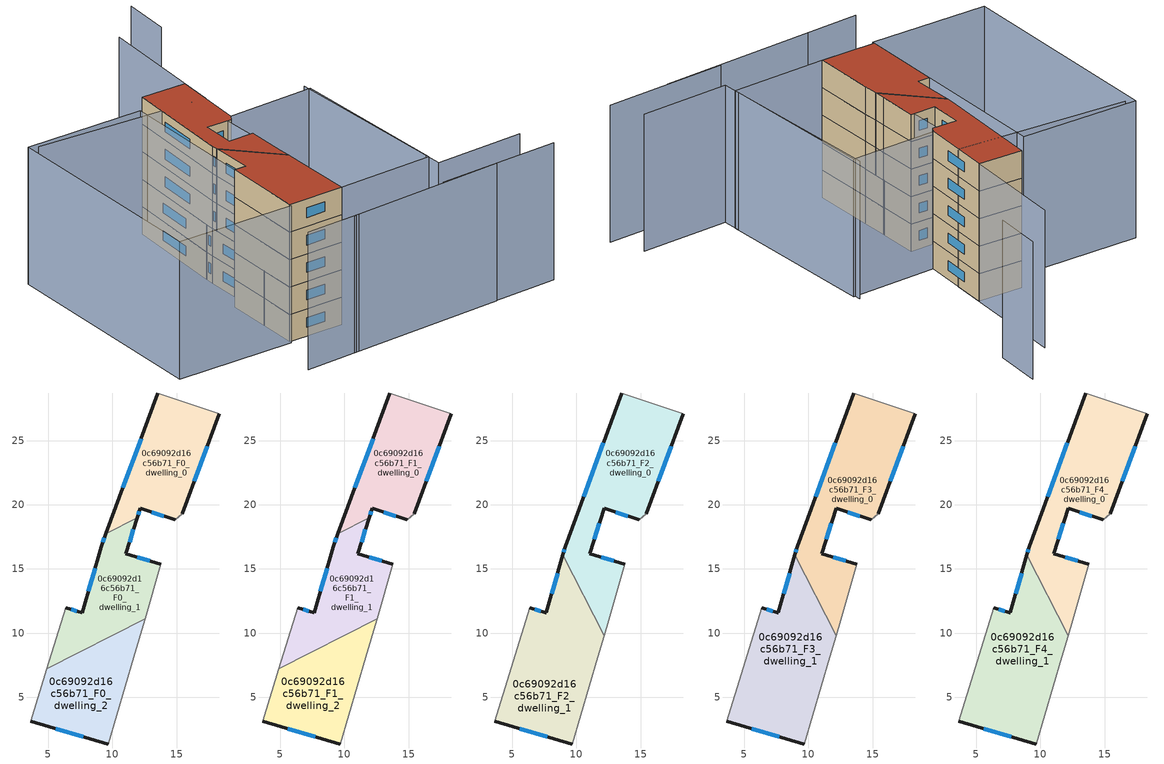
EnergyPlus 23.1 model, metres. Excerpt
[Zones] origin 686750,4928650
0c69092d16c56b71_F0_dwelling_0
 floor ground (EU_floor_Construction): 18.35,27.11 15.45,19.28 14.9,18.83 12.16,19.71 11.93,18.99 9.5,17.75 13.55,28.71 z0
 wall outside (EU_wall_Construction): 13.55,28.71 9.5,17.75 / 15.45,19.28 18.35,27.11 / 11.93,18.99 12.16,19.71 14.9,18.83 z0:3
 wall adiabatic (EU_wall_Construction): 18.35,27.11 13.55,28.71 / 14.9,18.83 15.45,19.28 z0:3
 wall to 0c69092d16c56b71_F0_dwelling_1 (EU_wall_Construction): 9.5,17.75 11.93,18.98 z0:3
 window (EU_Window_Construction): 12.23,25.15 10.82,21.32 / 16.39,21.83 17.41,24.57 / 13.05,19.43 14.01,19.12 / 12,19.22 12.08,19.48 z0.98:2.02
0c69092d16c56b71_F0_dwelling_1
 floor ground (EU_floor_Construction): 11.93,18.99 11.05,16.18 13.79,15.37 12.55,11.11 4.89,7.22 6.36,11.97 7.66,11.57 9.13,16.74 9.5,17.75 z0
 wall outside (EU_wall_Construction): 9.5,17.75 9.13,16.74 7.66,11.57 6.36,11.97 / 13.79,15.37 11.05,16.18 11.93,18.99 z0:3
 wall adiabatic (EU_wall_Construction): 6.36,11.97 4.89,7.22 / 12.55,11.11 13.79,15.37 z0:3
 wall to 0c69092d16c56b71_F0_dwelling_2 (EU_wall_Construction): 4.89,7.22 12.55,11.11 z0:3
 window (EU_Window_Construction): 7.24,11.7 6.78,11.84 / 8.65,15.06 8.14,13.25 / 9.38,17.42 9.25,17.07 / 11.34,17.09 11.64,18.07 / 12.9,15.64 11.94,15.92 z0.98:2.02
0c69092d16c56b71_F0_dwelling_2
 floor ground (EU_floor_Construction): 12.55,11.11 12.52,11.01 11.67,8.13 9.69,1.35 3.62,3.11 4.89,7.22 z0
 wall outside (EU_wall_Construction): 3.62,3.11 9.69,1.35 z0:3
 wall adiabatic (EU_wall_Construction): 4.89,7.22 3.62,3.11 / 9.69,1.35 11.67,8.13 12.52,11.01 12.55,11.11 z0:3
 window (EU_Window_Construction): 5.59,2.54 7.71,1.92 z0.98:2.02
0c69092d16c56b71_F1_dwelling_0
 floor to 0c69092d16c56b71_F0_dwelling_0 (EU_floor_Construction): 18.35,27.11 15.45,19.28 14.9,18.83 12.16,19.71 11.93,18.99 9.5,17.75 13.55,28.71 z3
 wall outside (EU_wall_Construction): 13.55,28.71 9.5,17.75 / 15.45,19.28 18.35,27.11 / 11.93,18.99 12.16,19.71 14.9,18.83 z3:6
 wall adiabatic (EU_wall_Construction): 18.35,27.11 13.55,28.71 / 14.9,18.83 15.45,19.28 z3:6
 wall to 0c69092d16c56b71_F1_dwelling_1 (EU_wall_Construction): 9.5,17.75 11.93,18.98 z3:6
 window (EU_Window_Construction): 12.23,25.15 10.82,21.32 / 16.39,21.83 17.41,24.57 / 13.05,19.43 14.01,19.12 / 12,19.22 12.08,19.48 z3.98:5.02
0c69092d16c56b71_F1_dwelling_1
 floor to 0c69092d16c56b71_F0_dwelling_1 (EU_floor_Construction): 11.93,18.99 11.05,16.18 13.79,15.37 12.55,11.11 4.89,7.22 6.36,11.97 7.66,11.57 9.13,16.74 9.5,17.75 z3
 wall outside (EU_wall_Construction): 9.5,17.75 9.13,16.74 7.66,11.57 6.36,11.97 / 13.79,15.37 11.05,16.18 11.93,18.99 z3:6
 wall adiabatic (EU_wall_Construction): 6.36,11.97 4.89,7.22 / 12.55,11.11 13.79,15.37 z3:6
 wall to 0c69092d16c56b71_F1_dwelling_2 (EU_wall_Construction): 4.89,7.22 12.55,11.11 z3:6
 window (EU_Window_Construction): 7.24,11.7 6.78,11.84 / 8.65,15.06 8.14,13.25 / 9.38,17.42 9.25,17.07 / 11.34,17.09 11.64,18.07 / 12.9,15.64 11.94,15.92 z3.98:5.02
0c69092d16c56b71_F1_dwelling_2
 floor to 0c69092d16c56b71_F0_dwelling_2 (EU_floor_Construction): 12.55,11.11 12.52,11.01 11.67,8.13 9.69,1.35 3.62,3.11 4.89,7.22 z3
 wall outside (EU_wall_Construction): 3.62,3.11 9.69,1.35 z3:6
 wall adiabatic (EU_wall_Construction): 4.89,7.22 3.62,3.11 / 9.69,1.35 11.67,8.13 12.52,11.01 12.55,11.11 z3:6
 window (EU_Window_Construction): 5.59,2.54 7.71,1.92 z3.98:5.02
0c69092d16c56b71_F2_dwelling_0
 floor to 0c69092d16c56b71_F1_dwelling_0 (EU_floor_Construction): 18.35,27.11 15.45,19.28 14.9,18.83 12.16,19.71 11.93,18.99 9.5,17.75 13.55,28.71 z6
 floor to 0c69092d16c56b71_F1_dwelling_1 (EU_floor_Construction): 11.93,18.99 11.05,16.18 13.79,15.37 12.55,11.11 11.71,10.68 8.95,16.11 9.13,16.74 9.5,17.75 z6
 floor to 0c69092d16c56b71_F1_dwelling_2 (EU_floor_Construction): 12.55,11.11 12.52,11.01 12.16,9.79 11.71,10.68 z6
 wall outside (EU_wall_Construction): 15.45,19.28 18.35,27.11 / 13.79,15.37 11.05,16.18 12.16,19.71 14.9,18.83 / 13.55,28.71 9.13,16.74 8.95,16.11 z6:9
 wall adiabatic (EU_wall_Construction): 18.35,27.11 13.55,28.71 / 14.9,18.83 15.45,19.28 / 12.16,9.79 12.52,11.01 13.79,15.37 z6:9
 wall to 0c69092d16c56b71_F2_dwelling_1 (EU_wall_Construction): 8.95,16.11 12.16,9.79 z6:9
 window (EU_Window_Construction): 16.39,21.83 17.41,24.57 / 13.05,19.43 14.01,19.12 / 11.41,17.33 11.8,18.56 / 12.9,15.64 11.94,15.92 / 9.07,16.54 9.01,16.32 / 12.11,24.82 10.57,20.63 z6.98:8.02
0c69092d16c56b71_F2_dwelling_1
 floor to 0c69092d16c56b71_F1_dwelling_1 (EU_floor_Construction): 8.95,16.11 11.71,10.68 4.89,7.22 6.36,11.97 7.62,11.58 7.66,11.57 7.67,11.61 z6
 floor to 0c69092d16c56b71_F1_dwelling_2 (EU_floor_Construction): 11.71,10.68 12.16,9.79 11.67,8.13 9.69,1.35 3.62,3.11 4.89,7.22 z6
 wall outside (EU_wall_Construction): 3.62,3.11 9.69,1.35 / 8.95,16.11 7.67,11.61 7.66,11.57 7.62,11.58 6.36,11.97 z6:9
 wall adiabatic (EU_wall_Construction): 9.69,1.35 11.67,8.13 12.16,9.79 / 6.36,11.97 3.62,3.11 z6:9
 window (EU_Window_Construction): 5.59,2.54 7.71,1.92 / 7.21,11.71 6.77,11.85 / 8.53,14.65 8.09,13.08 z6.98:8.02
0c69092d16c56b71_F3_dwelling_0
 floor to 0c69092d16c56b71_F2_dwelling_0 (EU_floor_Construction): 18.35,27.11 15.45,19.28 14.9,18.83 12.16,19.71 11.05,16.18 13.79,15.37 12.52,11.01 12.16,9.79 8.95,16.11 9.13,16.74 13.55,28.71 z9
 wall outside (EU_wall_Construction): 15.45,19.28 18.35,27.11 / 13.79,15.37 11.05,16.18 12.16,19.71 14.9,18.83 / 13.55,28.71 9.13,16.74 8.95,16.11 z9:12
 wall adiabatic (EU_wall_Construction): 18.35,27.11 13.55,28.71 / 14.9,18.83 15.45,19.28 / 12.16,9.79 12.52,11.01 13.79,15.37 z9:12
 wall to 0c69092d16c56b71_F3_dwelling_1 (EU_wall_Construction): 8.95,16.11 12.16,9.79 z9:12
 window (EU_Window_Construction): 16.39,21.83 17.41,24.57 / 13.05,19.43 14.01,19.12 / 11.41,17.33 11.8,18.56 / 12.9,15.64 11.94,15.92 / 9.07,16.54 9.01,16.32 / 12.11,24.82 10.57,20.63 z9.98:11.02
0c69092d16c56b71_F3_dwelling_1
 floor to 0c69092d16c56b71_F2_dwelling_1 (EU_floor_Construction): 8.95,16.11 12.16,9.79 11.67,8.13 9.69,1.35 3.62,3.11 6.36,11.97 7.62,11.58 7.66,11.57 7.67,11.61 z9
 wall outside (EU_wall_Construction): 3.62,3.11 9.69,1.35 / 8.95,16.11 7.67,11.61 7.66,11.57 7.62,11.58 6.36,11.97 z9:12
 wall adiabatic (EU_wall_Construction): 9.69,1.35 11.67,8.13 12.16,9.79 / 6.36,11.97 3.62,3.11 z9:12
 window (EU_Window_Construction): 5.59,2.54 7.71,1.92 / 7.21,11.71 6.77,11.85 / 8.53,14.65 8.09,13.08 z9.98:11.02
0c69092d16c56b71_F4_dwelling_0
 floor to 0c69092d16c56b71_F3_dwelling_0 (EU_floor_Construction): 18.35,27.11 15.45,19.28 14.9,18.83 12.16,19.71 11.05,16.18 13.79,15.37 12.52,11.01 12.16,9.79 8.95,16.11 9.13,16.74 13.55,28.71 z12
 wall outside (EU_wall_Construction): 15.45,19.28 18.35,27.11 / 13.79,15.37 11.05,16.18 12.16,19.71 14.9,18.83 / 13.55,28.71 9.13,16.74 8.95,16.11 z12:15
 wall adiabatic (EU_wall_Construction): 18.35,27.11 13.55,28.71 / 14.9,18.83 15.45,19.28 / 12.16,9.79 12.52,11.01 13.79,15.37 z12:15
 wall to 0c69092d16c56b71_F4_dwelling_1 (EU_wall_Construction): 8.95,16.11 12.16,9.79 z12:15
 window (EU_Window_Construction): 16.39,21.83 17.41,24.57 / 13.05,19.43 14.01,19.12 / 11.41,17.33 11.8,18.56 / 12.9,15.64 11.94,15.92 / 9.07,16.54 9.01,16.32 / 12.11,24.82 10.57,20.63 z12.98:14.02
 roof outside (EU_roof_Construction): 12.52,11.01 13.79,15.37 11.05,16.18 12.16,19.71 14.9,18.83 15.45,19.28 18.35,27.11 13.55,28.71 9.13,16.74 8.95,16.11 12.16,9.79 z15
0c69092d16c56b71_F4_dwelling_1
 floor to 0c69092d16c56b71_F3_dwelling_1 (EU_floor_Construction): 8.95,16.11 12.16,9.79 11.67,8.13 9.69,1.35 3.62,3.11 6.36,11.97 7.62,11.58 7.66,11.57 7.67,11.61 z12
 wall outside (EU_wall_Construction): 3.62,3.11 9.69,1.35 / 8.95,16.11 7.67,11.61 7.66,11.57 7.62,11.58 6.36,11.97 z12:15
 wall adiabatic (EU_wall_Construction): 9.69,1.35 11.67,8.13 12.16,9.79 / 6.36,11.97 3.62,3.11 z12:15
 window (EU_Window_Construction): 5.59,2.54 7.71,1.92 / 7.21,11.71 6.77,11.85 / 8.53,14.65 8.09,13.08 z12.98:14.02
 roof outside (EU_roof_Construction): 9.69,1.35 11.67,8.13 12.16,9.79 8.95,16.11 7.67,11.61 7.66,11.57 7.62,11.58 6.36,11.97 3.62,3.11 z15
shading: 16.52,-5.91 29.9,-9.29 / 5.56,-3.37 22.95,-7.6 / -0.11,-1.96 6.03,-3.49 / 29.42,-5.46 19.65,-2.94 / 19.65,-2.94 24.93,17.47 / 22.51,38.31 17.09,23.58 / 17.09,23.58 -1.12,30.28 / 28.64,41.49 26.71,36.36 / 24.94,16.75 20.04,-1.44 / 20.04,-1.44 9.69,1.35 / 9.69,1.35 14.59,19.53 / 14.59,19.53 24.94,16.75 / 11.03,27.06 3.55,2.88 / 3.55,2.88 -9.29,6.85 / -9.29,6.85 -1.81,31.03 / -1.81,31.03 11.03,27.06 z0:15
[Building]
EU S2 Campaign: North Axis=0; Terrain=City; Solar Distribution=FullExterior
[Site:Location]
Bologna: Latitude=44.5; Longitude=11.25; Time Zone=1; Elevation=37
[SizingPeriod:WeatherFileDays]
AnnualSizingPeriod: Begin Month=1; Begin Day of Month=1; End Month=12; End Day of Month=31; Day of Week for Start Day=Monday; Use Weather File Daylight Saving Period=No; Use Weather File Rain and Snow Indicators=No
[MATERIAL]
EU_InternalMass_Material: Roughness=MediumRough; Thickness=0.1; Conductivity=1; Density=1800; Specific Heat=900; Thermal Absorptance=0.9; Solar Absorptance=0.7; Visible Absorptance=0.7
[MATERIAL:NOMASS] Roughness=MediumRough; Thermal Absorptance=0.9; Solar Absorptance=0.7; Visible Absorptance=0.7
Name | Thermal Resistance
EU_wall_NoMass | 0.905828
EU_roof_NoMass | 0.37593
EU_floor_NoMass | 0.67114
[WINDOWMATERIAL:SIMPLEGLAZINGSYSTEM]
EU_Window_SimpleGlazing: UFactor=4.52486; Solar Heat Gain Coefficient=0.85; Visible Transmittance=0.85
[CONSTRUCTION]
EU_wall_Construction: EU_wall_NoMass
EU_roof_Construction: EU_roof_NoMass
EU_floor_Construction: EU_floor_NoMass
EU_Window_Construction: EU_Window_SimpleGlazing
EU_InternalMass_Construction: EU_InternalMass_Material
[ZONE] Type=1; Multiplier=1; Ceiling Height=autocalculate; Floor Area=autocalculate; Part of Total Floor Area=Yes
Name | Volume
0c69092d16c56b71_F0_dwelling_0 | 145.23
0c69092d16c56b71_F1_dwelling_0 | 145.229
0c69092d16c56b71_F2_dwelling_0 | 204.184
0c69092d16c56b71_F3_dwelling_0; 0c69092d16c56b71_F4_dwelling_0 | 204.19
0c69092d16c56b71_F0_dwelling_1; 0c69092d16c56b71_F1_dwelling_1 | 127.024
0c69092d16c56b71_F2_dwelling_1 | 204.192
0c69092d16c56b71_F3_dwelling_1; 0c69092d16c56b71_F4_dwelling_1 | 204.2
0c69092d16c56b71_F0_dwelling_2 | 136.129
0c69092d16c56b71_F1_dwelling_2 | 136.13
[INTERNALMASS] Construction=EU_InternalMass_Construction
Name | Zone or ZoneList | Surface Area
0c69092d16c56b71_F0_dwelling_0_EU_InternalMass | 0c69092d16c56b71_F0_dwelling_0 | 48.4094
0c69092d16c56b71_F0_dwelling_1_EU_InternalMass | 0c69092d16c56b71_F0_dwelling_1 | 42.3413
0c69092d16c56b71_F0_dwelling_2_EU_InternalMass | 0c69092d16c56b71_F0_dwelling_2 | 45.3763
0c69092d16c56b71_F1_dwelling_0_EU_InternalMass | 0c69092d16c56b71_F1_dwelling_0 | 48.4094
0c69092d16c56b71_F1_dwelling_1_EU_InternalMass | 0c69092d16c56b71_F1_dwelling_1 | 42.3413
0c69092d16c56b71_F1_dwelling_2_EU_InternalMass | 0c69092d16c56b71_F1_dwelling_2 | 45.3763
0c69092d16c56b71_F2_dwelling_0_EU_InternalMass | 0c69092d16c56b71_F2_dwelling_0 | 68.0633
0c69092d16c56b71_F2_dwelling_1_EU_InternalMass | 0c69092d16c56b71_F2_dwelling_1 | 68.0663
0c69092d16c56b71_F3_dwelling_0_EU_InternalMass | 0c69092d16c56b71_F3_dwelling_0 | 68.0633
0c69092d16c56b71_F3_dwelling_1_EU_InternalMass | 0c69092d16c56b71_F3_dwelling_1 | 68.0663
0c69092d16c56b71_F4_dwelling_0_EU_InternalMass | 0c69092d16c56b71_F4_dwelling_0 | 68.0633
0c69092d16c56b71_F4_dwelling_1_EU_InternalMass | 0c69092d16c56b71_F4_dwelling_1 | 68.0663
[OTHEREQUIPMENT] Fuel Type=Electricity; Design Level Calculation Method=Watts/Area; Power per Zone Floor Area=1; Fraction Latent=0; Fraction Radiant=0; Fraction Lost=0; Carbon Dioxide Generation Rate=0; EndUse Subcategory=EU_Step8_InternalGains
Name | Zone or ZoneList or Space or SpaceList | Schedule
EU_Step8_InternalGain_0c69092d16c56b71_F0_dwelling_0_f000 | 0c69092d16c56b71_F0_dwelling_0 | EU_Step8_GainSchedule_0c69092d16c56b71_F0_dwelling_0_f000
EU_Step8_InternalGain_0c69092d16c56b71_F0_dwelling_1_f000 | 0c69092d16c56b71_F0_dwelling_1 | EU_Step8_GainSchedule_0c69092d16c56b71_F0_dwelling_1_f000
EU_Step8_InternalGain_0c69092d16c56b71_F0_dwelling_2_f000 | 0c69092d16c56b71_F0_dwelling_2 | EU_Step8_GainSchedule_0c69092d16c56b71_F0_dwelling_2_f000
EU_Step8_InternalGain_0c69092d16c56b71_F1_dwelling_0_f000 | 0c69092d16c56b71_F1_dwelling_0 | EU_Step8_GainSchedule_0c69092d16c56b71_F1_dwelling_0_f000
EU_Step8_InternalGain_0c69092d16c56b71_F1_dwelling_1_f000 | 0c69092d16c56b71_F1_dwelling_1 | EU_Step8_GainSchedule_0c69092d16c56b71_F1_dwelling_1_f000
EU_Step8_InternalGain_0c69092d16c56b71_F1_dwelling_2_f000 | 0c69092d16c56b71_F1_dwelling_2 | EU_Step8_GainSchedule_0c69092d16c56b71_F1_dwelling_2_f000
EU_Step8_InternalGain_0c69092d16c56b71_F2_dwelling_0_f000 | 0c69092d16c56b71_F2_dwelling_0 | EU_Step8_GainSchedule_0c69092d16c56b71_F2_dwelling_0_f000
EU_Step8_InternalGain_0c69092d16c56b71_F2_dwelling_1_f000 | 0c69092d16c56b71_F2_dwelling_1 | EU_Step8_GainSchedule_0c69092d16c56b71_F2_dwelling_1_f000
EU_Step8_InternalGain_0c69092d16c56b71_F3_dwelling_0_f000 | 0c69092d16c56b71_F3_dwelling_0 | EU_Step8_GainSchedule_0c69092d16c56b71_F3_dwelling_0_f000
EU_Step8_InternalGain_0c69092d16c56b71_F3_dwelling_1_f000 | 0c69092d16c56b71_F3_dwelling_1 | EU_Step8_GainSchedule_0c69092d16c56b71_F3_dwelling_1_f000
EU_Step8_InternalGain_0c69092d16c56b71_F4_dwelling_0_f000 | 0c69092d16c56b71_F4_dwelling_0 | EU_Step8_GainSchedule_0c69092d16c56b71_F4_dwelling_0_f000
EU_Step8_InternalGain_0c69092d16c56b71_F4_dwelling_1_f000 | 0c69092d16c56b71_F4_dwelling_1 | EU_Step8_GainSchedule_0c69092d16c56b71_F4_dwelling_1_f000
[ZONEVENTILATION:DESIGNFLOWRATE] Schedule=EU_AlwaysOn; Design Flow Rate Calculation Method=AirChanges/Hour; Air Changes per Hour=0.73129; Ventilation Type=Natural; Fan Pressure Rise=0; Fan Total Efficiency=1; Constant Term Coefficient=1; Temperature Term Coefficient=0; Velocity Term Coefficient=0; Velocity Squared Term Coefficient=0; Minimum Indoor Temperature=-100; Maximum Indoor Temperature=100; Delta Temperature=-100; Minimum Outdoor Temperature=-100; Maximum Outdoor Temperature=100; Maximum Wind Speed=40
Name | Zone or ZoneList or Space or SpaceList
EU_ConstantAir_0c69092d16c56b71_F0_dwelling_0 | 0c69092d16c56b71_F0_dwelling_0
EU_ConstantAir_0c69092d16c56b71_F0_dwelling_1 | 0c69092d16c56b71_F0_dwelling_1
EU_ConstantAir_0c69092d16c56b71_F0_dwelling_2 | 0c69092d16c56b71_F0_dwelling_2
EU_ConstantAir_0c69092d16c56b71_F1_dwelling_0 | 0c69092d16c56b71_F1_dwelling_0
EU_ConstantAir_0c69092d16c56b71_F1_dwelling_1 | 0c69092d16c56b71_F1_dwelling_1
EU_ConstantAir_0c69092d16c56b71_F1_dwelling_2 | 0c69092d16c56b71_F1_dwelling_2
EU_ConstantAir_0c69092d16c56b71_F2_dwelling_0 | 0c69092d16c56b71_F2_dwelling_0
EU_ConstantAir_0c69092d16c56b71_F2_dwelling_1 | 0c69092d16c56b71_F2_dwelling_1
EU_ConstantAir_0c69092d16c56b71_F3_dwelling_0 | 0c69092d16c56b71_F3_dwelling_0
EU_ConstantAir_0c69092d16c56b71_F3_dwelling_1 | 0c69092d16c56b71_F3_dwelling_1
EU_ConstantAir_0c69092d16c56b71_F4_dwelling_0 | 0c69092d16c56b71_F4_dwelling_0
EU_ConstantAir_0c69092d16c56b71_F4_dwelling_1 | 0c69092d16c56b71_F4_dwelling_1
[HVACTEMPLATE:THERMOSTAT] Constant Heating Setpoint=20; Constant Cooling Setpoint=50
EU_HeatOnly_0c69092d16c56b71_F0_dwelling_0; EU_HeatOnly_0c69092d16c56b71_F0_dwelling_1; EU_HeatOnly_0c69092d16c56b71_F0_dwelling_2; EU_HeatOnly_0c69092d16c56b71_F1_dwelling_0; EU_HeatOnly_0c69092d16c56b71_F1_dwelling_1; EU_HeatOnly_0c69092d16c56b71_F1_dwelling_2; EU_HeatOnly_0c69092d16c56b71_F2_dwelling_0; EU_HeatOnly_0c69092d16c56b71_F2_dwelling_1; EU_HeatOnly_0c69092d16c56b71_F3_dwelling_0; EU_HeatOnly_0c69092d16c56b71_F3_dwelling_1; EU_HeatOnly_0c69092d16c56b71_F4_dwelling_0; EU_HeatOnly_0c69092d16c56b71_F4_dwelling_1
[HVACTEMPLATE:ZONE:IDEALLOADSAIRSYSTEM] System Availability Schedule=EU_AlwaysOn; Maximum Heating Supply Air Temperature=50; Minimum Cooling Supply Air Temperature=13; Maximum Heating Supply Air Humidity Ratio=0.0156; Minimum Cooling Supply Air Humidity Ratio=0.0077; Heating Limit=NoLimit; Cooling Limit=NoLimit; Heating Availability Schedule=EU_AlwaysOn; Cooling Availability Schedule=EU_CoolingOff; Dehumidification Control Type=ConstantSensibleHeatRatio; Cooling Sensible Heat Ratio=0.7; Dehumidification Setpoint=60; Humidification Control Type=None; Humidification Setpoint=30; Outdoor Air Method=None; Outdoor Air Flow Rate per Person=0.00944; Outdoor Air Flow Rate per Zone Floor Area=0; Outdoor Air Flow Rate per Zone=0; Demand Controlled Ventilation Type=None; Outdoor Air Economizer Type=NoEconomizer; Heat Recovery Type=None; Sensible Heat Recovery Effectiveness=0.7; Latent Heat Recovery Effectiveness=0.65
Name | Template Thermostat
0c69092d16c56b71_F0_dwelling_0 | EU_HeatOnly_0c69092d16c56b71_F0_dwelling_0
0c69092d16c56b71_F0_dwelling_1 | EU_HeatOnly_0c69092d16c56b71_F0_dwelling_1
0c69092d16c56b71_F0_dwelling_2 | EU_HeatOnly_0c69092d16c56b71_F0_dwelling_2
0c69092d16c56b71_F1_dwelling_0 | EU_HeatOnly_0c69092d16c56b71_F1_dwelling_0
0c69092d16c56b71_F1_dwelling_1 | EU_HeatOnly_0c69092d16c56b71_F1_dwelling_1
0c69092d16c56b71_F1_dwelling_2 | EU_HeatOnly_0c69092d16c56b71_F1_dwelling_2
0c69092d16c56b71_F2_dwelling_0 | EU_HeatOnly_0c69092d16c56b71_F2_dwelling_0
0c69092d16c56b71_F2_dwelling_1 | EU_HeatOnly_0c69092d16c56b71_F2_dwelling_1
0c69092d16c56b71_F3_dwelling_0 | EU_HeatOnly_0c69092d16c56b71_F3_dwelling_0
0c69092d16c56b71_F3_dwelling_1 | EU_HeatOnly_0c69092d16c56b71_F3_dwelling_1
0c69092d16c56b71_F4_dwelling_0 | EU_HeatOnly_0c69092d16c56b71_F4_dwelling_0
0c69092d16c56b71_F4_dwelling_1 | EU_HeatOnly_0c69092d16c56b71_F4_dwelling_1
[SIZING:ZONE] Zone Cooling Design Supply Air Temperature Input Method=SupplyAirTemperature; Zone Cooling Design Supply Air Temperature=13; Zone Heating Design Supply Air Temperature Input Method=SupplyAirTemperature; Zone Heating Design Supply Air Temperature=50; Zone Cooling Design Supply Air Humidity Ratio=0.008; Zone Heating Design Supply Air Humidity Ratio=0.008; Cooling Design Air Flow Method=DesignDay; Cooling Design Air Flow Rate=0; Cooling Minimum Air Flow per Zone Floor Area=0.000762; Cooling Minimum Air Flow=0; Cooling Minimum Air Flow Fraction=0.2; Heating Design Air Flow Method=DesignDay; Heating Design Air Flow Rate=0; Heating Maximum Air Flow per Zone Floor Area=0.002032; Heating Maximum Air Flow=0.141576; Heating Maximum Air Flow Fraction=0.3; Account for Dedicated Outdoor Air System=No; Dedicated Outdoor Air System Control Strategy=NeutralSupplyAir; Dedicated Outdoor Air Low Setpoint Temperature for Design=autosize; Dedicated Outdoor Air High Setpoint Temperature for Design=autosize; Zone Load Sizing Method=Sensible Load Only No Latent Load; Zone Latent Cooling Design Supply Air Humidity Ratio Input Method=HumidityRatioDifference; Zone Cooling Design Supply Air Humidity Ratio Difference=0.005; Zone Latent Heating Design Supply Air Humidity Ratio Input Method=HumidityRatioDifference; Zone Humidification Design Supply Air Humidity Ratio Difference=0.005
0c69092d16c56b71_F0_dwelling_0; 0c69092d16c56b71_F0_dwelling_1; 0c69092d16c56b71_F0_dwelling_2; 0c69092d16c56b71_F1_dwelling_0; 0c69092d16c56b71_F1_dwelling_1; 0c69092d16c56b71_F1_dwelling_2; 0c69092d16c56b71_F2_dwelling_0; 0c69092d16c56b71_F2_dwelling_1; 0c69092d16c56b71_F3_dwelling_0; 0c69092d16c56b71_F3_dwelling_1; 0c69092d16c56b71_F4_dwelling_0; 0c69092d16c56b71_F4_dwelling_1
[SCHEDULE:CONSTANT]
Name | Hourly Value
EU_AlwaysOn | 1
EU_CoolingOff | 0
[SCHEDULE:FILE] Column Number=1; Rows to Skip at Top=0; Number of Hours of Data=8760; Column Separator=Comma; Interpolate to Timestep=No; Minutes per Item=60; Adjust Schedule for Daylight Savings=Yes
Name | File
EU_Step8_GainSchedule_0c69092d16c56b71_F0_dwelling_0_f000 | ../../schedules/0c69092d16c56b71/0c69092d16c56b71_F0_dwelling_0_f000_gain.csv
EU_Step8_GainSchedule_0c69092d16c56b71_F0_dwelling_1_f000 | ../../schedules/0c69092d16c56b71/0c69092d16c56b71_F0_dwelling_1_f000_gain.csv
EU_Step8_GainSchedule_0c69092d16c56b71_F0_dwelling_2_f000 | ../../schedules/0c69092d16c56b71/0c69092d16c56b71_F0_dwelling_2_f000_gain.csv
EU_Step8_GainSchedule_0c69092d16c56b71_F1_dwelling_0_f000 | ../../schedules/0c69092d16c56b71/0c69092d16c56b71_F1_dwelling_0_f000_gain.csv
EU_Step8_GainSchedule_0c69092d16c56b71_F1_dwelling_1_f000 | ../../schedules/0c69092d16c56b71/0c69092d16c56b71_F1_dwelling_1_f000_gain.csv
EU_Step8_GainSchedule_0c69092d16c56b71_F1_dwelling_2_f000 | ../../schedules/0c69092d16c56b71/0c69092d16c56b71_F1_dwelling_2_f000_gain.csv
EU_Step8_GainSchedule_0c69092d16c56b71_F2_dwelling_0_f000 | ../../schedules/0c69092d16c56b71/0c69092d16c56b71_F2_dwelling_0_f000_gain.csv
EU_Step8_GainSchedule_0c69092d16c56b71_F2_dwelling_1_f000 | ../../schedules/0c69092d16c56b71/0c69092d16c56b71_F2_dwelling_1_f000_gain.csv
EU_Step8_GainSchedule_0c69092d16c56b71_F3_dwelling_0_f000 | ../../schedules/0c69092d16c56b71/0c69092d16c56b71_F3_dwelling_0_f000_gain.csv
EU_Step8_GainSchedule_0c69092d16c56b71_F3_dwelling_1_f000 | ../../schedules/0c69092d16c56b71/0c69092d16c56b71_F3_dwelling_1_f000_gain.csv
EU_Step8_GainSchedule_0c69092d16c56b71_F4_dwelling_0_f000 | ../../schedules/0c69092d16c56b71/0c69092d16c56b71_F4_dwelling_0_f000_gain.csv
EU_Step8_GainSchedule_0c69092d16c56b71_F4_dwelling_1_f000 | ../../schedules/0c69092d16c56b71/0c69092d16c56b71_F4_dwelling_1_f000_gain.csv
